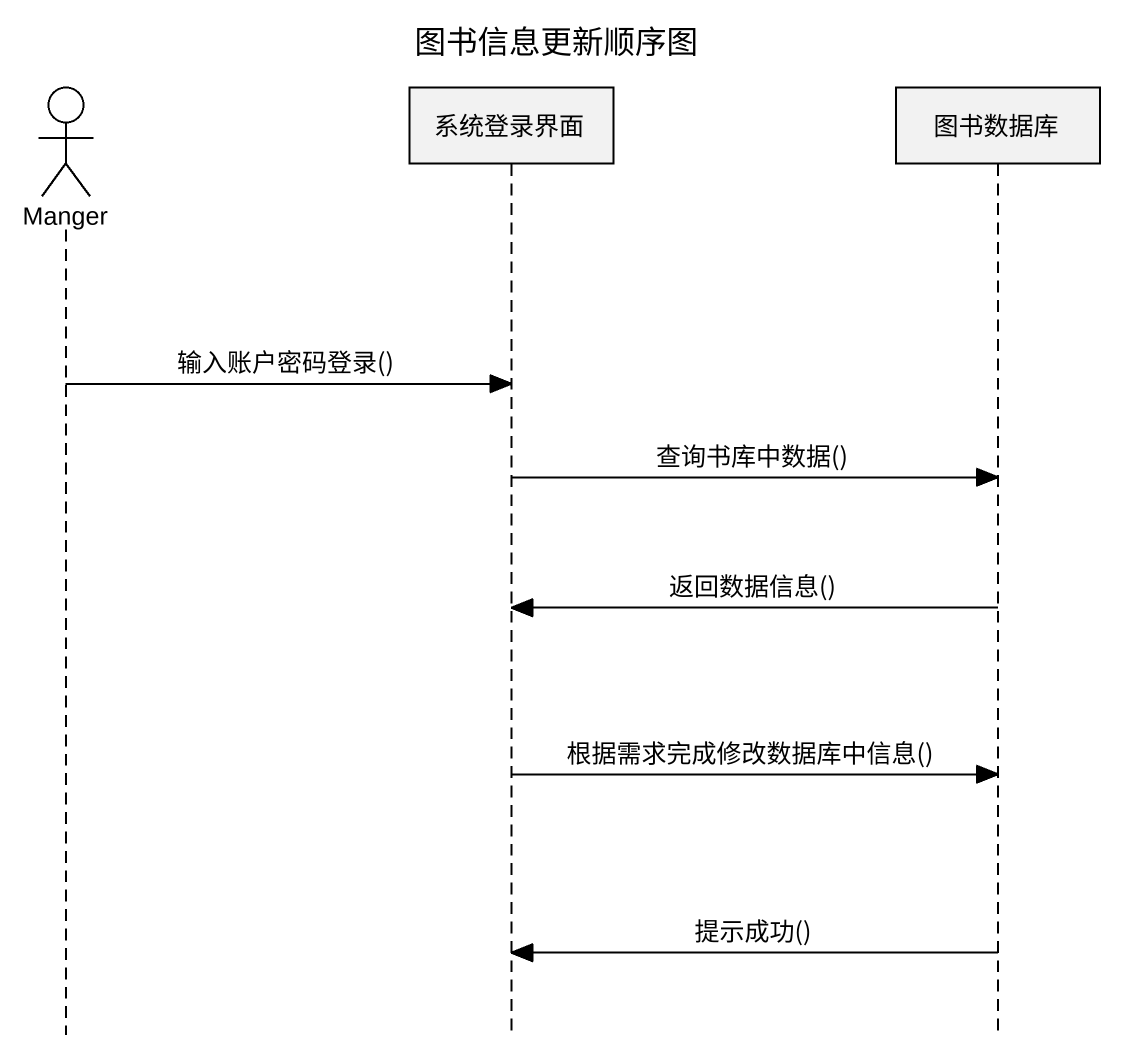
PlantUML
@startuml
title 图书信息更新顺序图
hide footbox
actor Manger
participant 系统登录界面
participant 图书数据库

Manger -> 系统登录界面 : 输入账户密码登录()
系统登录界面 -> 图书数据库 : 查询书库中数据()
图书数据库 -> 系统登录界面 : 返回数据信息()
系统登录界面 -> 图书数据库 : 根据需求完成修改数据库中信息()
图书数据库 -> 系统登录界面 : 提示成功()
@enduml
